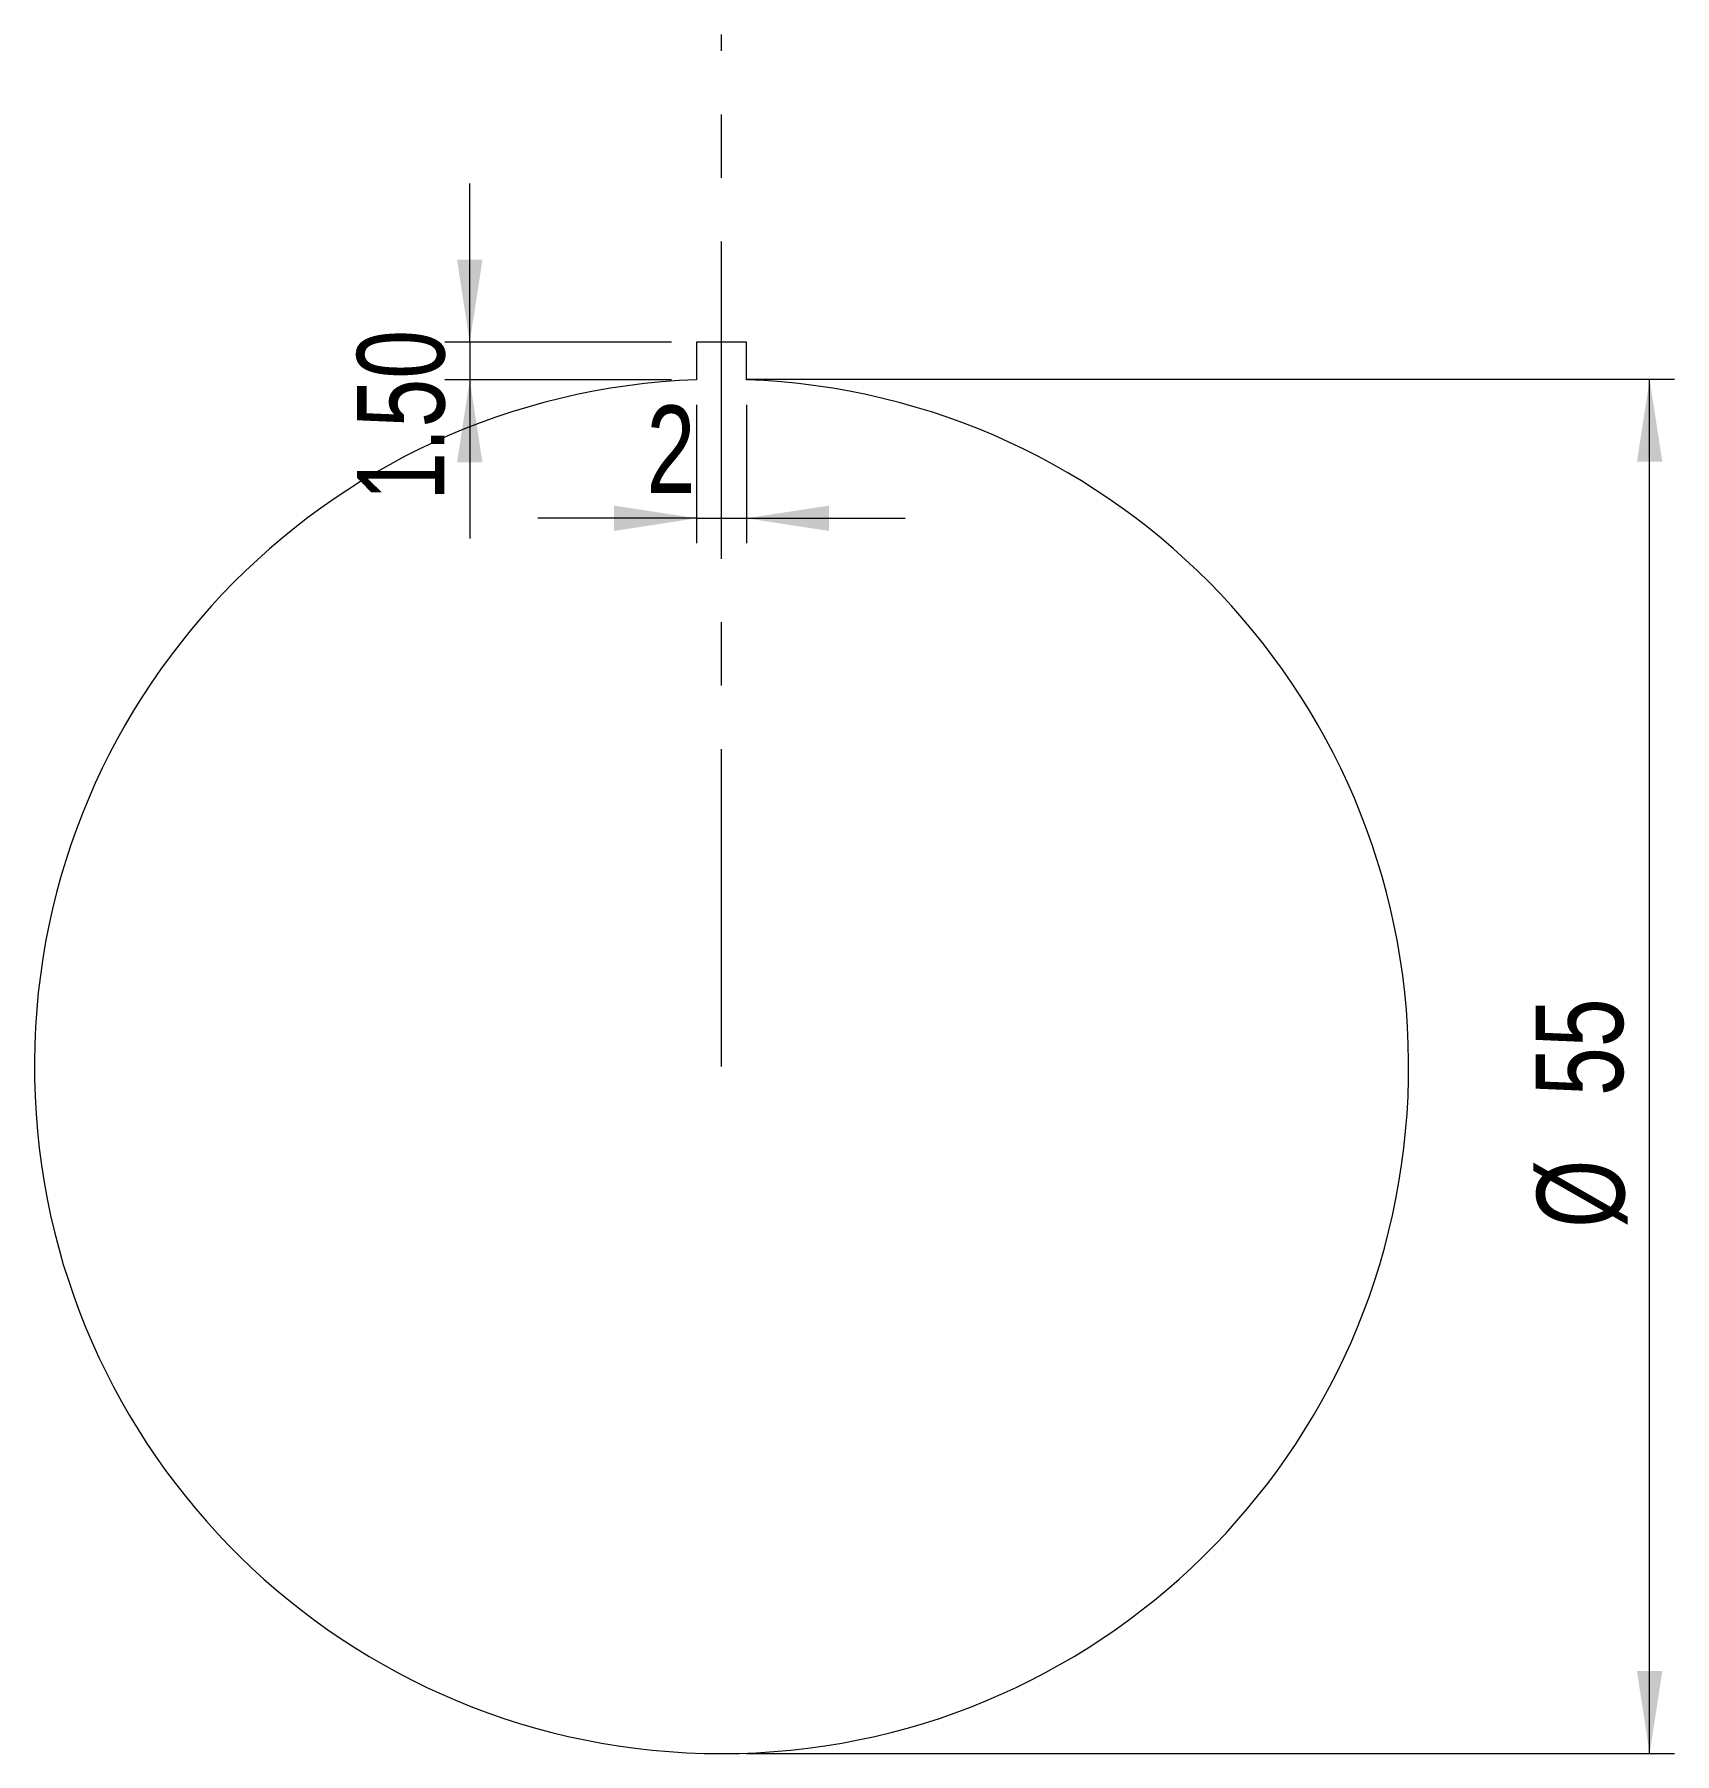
# Model space of a CAD drawing. Header units: millimetres. Extents: x 122.7 to 188.4, y 76.7 to 145.5.
import ezdxf

# ---------------------------------------------------------------- set-up
doc = ezdxf.new("R2010")
doc.units = ezdxf.units.MM
doc.linetypes.add('CENTERX2', pattern=[20.32, 12.7, -2.54, 2.54, -2.54])
doc.styles.add('SLDTEXTSTYLE0', font='TXT', dxfattribs={"width": 0.75})
doc.dimstyles.new('SLDDIMSTYLE0', dxfattribs={"dimtxt": 3.5, "dimasz": 3.302, "dimexe": 0, "dimexo": 0.0625, "dimgap": 0.875, "dimtad": 1, "dimrnd": 1e-09, "dimzin": 12, "dimdsep": 46, "dimtxsty": 'SLDTEXTSTYLE0', "dimsah": 1, "dimcen": 0.09, "dimadec": 0, "dimazin": 3, "dimtfac": 1, "dimtofl": 0, "dimtmove": 0, "dimatfit": 3, "dimfxl": 1, "dimfrac": 2, "dimtolj": 1, "dimtzin": 12, "dimarcsym": 0})
doc.dimstyles.new('SLDDIMSTYLE1', dxfattribs={"dimtxt": 3.5, "dimasz": 3.302, "dimexe": 0, "dimexo": 0.0625, "dimgap": 0.875, "dimtad": 1, "dimrnd": 1e-09, "dimzin": 12, "dimdsep": 46, "dimtxsty": 'SLDTEXTSTYLE0', "dimsah": 1, "dimcen": 0.09, "dimadec": 0, "dimazin": 3, "dimtfac": 1, "dimtmove": 0, "dimatfit": 0, "dimfxl": 1, "dimfrac": 2, "dimtolj": 1, "dimtzin": 12, "dimarcsym": 0})
doc.dimstyles.new('SLDDIMSTYLE2', dxfattribs={"dimtxt": 3.5, "dimasz": 3.302, "dimexe": 0, "dimexo": 0.0625, "dimgap": 0.875, "dimtad": 1, "dimrnd": 1e-09, "dimzin": 4, "dimdsep": 46, "dimtxsty": 'SLDTEXTSTYLE0', "dimsah": 1, "dimcen": 0.09, "dimadec": 0, "dimazin": 1, "dimtfac": 1, "dimtmove": 0, "dimatfit": 0, "dimfxl": 1, "dimfrac": 2, "dimtolj": 1, "dimtzin": 12, "dimarcsym": 0})

# ---------------------------------------------------------------- blocks, each defined once
blk = doc.blocks.new('_D')
at = {"color": 7, "linetype": 'Continuous', "lineweight": 0}
for p, q in [((151.234, 131.699), (188.378, 131.699)), ((187.378, 76.699), (187.378, 131.699)), ((151.234, 76.699), (188.378, 76.699))]:
    blk.add_line(p, q, dxfattribs=at)
for points in [[(187.378, 131.699), (186.87, 128.397), (187.886, 128.397)], [(187.378, 76.699), (187.886, 80.001), (186.87, 80.001)]]:
    blk.add_solid(points, dxfattribs=at)
at = {"color": 7, "linetype": 'Continuous', "lineweight": 0, "char_height": 3.5, "attachment_point": 1, "rotation": 90, "style": 'SLDTEXTSTYLE0'}
for s, insert in [('55', (182.813, 103.02, 0.1)), ('%%c', (182.866, 97.741, 0.1))]:
    blk.add_mtext(s, dxfattribs=dict(at, insert=insert))
blk = doc.blocks.new('_D_1')
at = {"color": 7, "linetype": 'Continuous', "lineweight": 0}
for p, q in [((149.234, 130.681), (149.234, 125.137)), ((151.234, 130.681), (151.234, 125.137)), ((149.234, 126.137), (142.884, 126.137)), ((149.234, 126.137), (151.234, 126.137)), ((151.234, 126.137), (157.584, 126.137))]:
    blk.add_line(p, q, dxfattribs=at)
for points in [[(149.234, 126.137), (145.932, 126.645), (145.932, 125.629)], [(151.234, 126.137), (154.536, 125.629), (154.536, 126.645)]]:
    blk.add_solid(points, dxfattribs=at)
at = {"color": 7, "linetype": 'Continuous', "lineweight": 0, "insert": (147.234, 130.649, 0.1), "char_height": 3.5, "attachment_point": 1, "style": 'SLDTEXTSTYLE0'}
blk.add_mtext('2', dxfattribs=at)
blk = doc.blocks.new('_D_2')
at = {"color": 7, "linetype": 'Continuous', "lineweight": 0}
for p, q in [((140.158, 133.181), (140.158, 139.531)), ((148.234, 133.181), (139.158, 133.181)), ((140.158, 133.181), (140.158, 131.681)), ((148.234, 131.681), (139.158, 131.681)), ((140.158, 131.681), (140.158, 125.331))]:
    blk.add_line(p, q, dxfattribs=at)
for points in [[(140.158, 133.181), (140.666, 136.483), (139.65, 136.483)], [(140.158, 131.681), (139.65, 128.379), (140.666, 128.379)]]:
    blk.add_solid(points, dxfattribs=at)
at = {"color": 7, "linetype": 'Continuous', "lineweight": 0, "insert": (135.646, 126.841, 0.1), "char_height": 3.5, "attachment_point": 1, "rotation": 90, "style": 'SLDTEXTSTYLE0'}
blk.add_mtext('1.50', dxfattribs=at)

msp = doc.modelspace()

# ---------------------------------------------------------------- linework, layer by layer
at = {"color": 7, "linetype": 'CENTERX2', "lineweight": 0}
msp.add_line((150.234, 104.199), (150.234, 145.503), dxfattribs=at)
at = {"color": 7, "linetype": 'Continuous', "lineweight": 0}
for p, q in [((149.234, 133.181), (149.234, 131.681)), ((151.234, 133.181), (149.234, 133.181)), ((151.234, 131.681), (151.234, 133.181))]:
    msp.add_line(p, q, dxfattribs=at)
msp.add_arc((150.234, 104.199), 27.5, 92.08394, 87.91606, dxfattribs=at)

# ---------------------------------------------------------------- dimensions: what is measured, and where the dimension line sits
dim = msp.add_linear_dim(base=(140.158, 131.681), p1=(149.234, 133.181), p2=(149.234, 131.681), angle=90, dimstyle='SLDDIMSTYLE2', dxfattribs=at)
dim.commit()
dim.dimension.update_dxf_attribs({"geometry": '_D_2', "text_midpoint": (140.158, 132.788), "dimtype": 160})
dim = msp.add_linear_dim(base=(151.234, 126.137), p1=(149.234, 131.681), p2=(151.234, 131.681), dimstyle='SLDDIMSTYLE1', dxfattribs=at)
dim.commit()
dim.dimension.update_dxf_attribs({"geometry": '_D_1', "text_midpoint": (149.949, 126.137), "dimtype": 160})
dim = msp.add_linear_dim(base=(184.573, 131.699), p1=(150.234, 76.699), p2=(150.234, 131.699), angle=90, text='%%c<>', dimstyle='SLDDIMSTYLE0', dxfattribs=at)
dim.commit()
dim.dimension.update_dxf_attribs({"geometry": '_D', "text_midpoint": (184.573, 104.388), "dimtype": 160})

doc.saveas('drawing.dxf')
